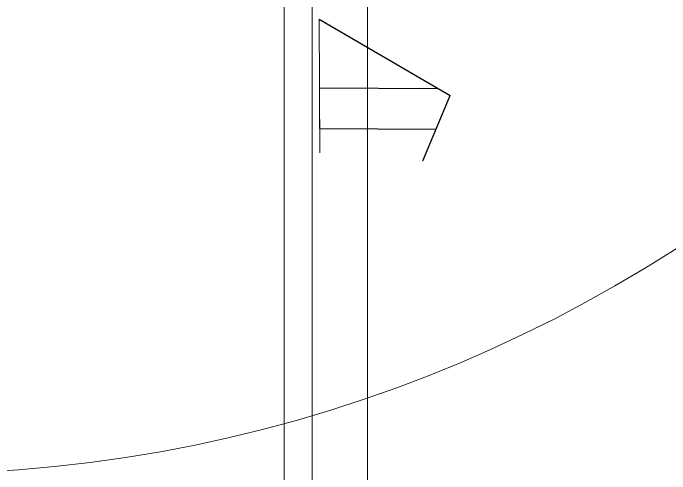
# Model space of a CAD drawing. Header units: inches. Extents: x 6873 to 34015, y -4436 to 8204.
# Drawn here: x 15419 to 17406, y -4010 to -2617 of the extents above; entities that cross this region are included whole.
import ezdxf

# ---------------------------------------------------------------- set-up
doc = ezdxf.new("R2010")
doc.units = ezdxf.units.IN
doc.header["$LTSCALE"] = 5
doc.header["$MEASUREMENT"] = 0
doc.layers.add('A-WALL', color=7, linetype='Continuous', lineweight=9)
doc.layers.add('WALL', color=7, linetype='Continuous')

msp = doc.modelspace()

# ---------------------------------------------------------------- linework, layer by layer
at = {"layer": 'A-WALL', "ltscale": 5}
msp.add_line((16346.41, -3039.1), (16344.48, -2635.1), dxfattribs=at)
for p in [(16238.75, 1449.35), (16323.9, -1296.79), (16491.5, -1297.44)]:
    msp.add_xline(p, (0, 1), dxfattribs=at)
msp.add_lwpolyline([(16741.37, -2866.42), (16703.62, -2844.42), (16345.47, -2843.1), (16346.06, -2966.1), (16698.92, -2967.41)], close=True, dxfattribs=at)
msp.add_circle((15105.47, 278.39), 4288.21, dxfattribs=at)
at = {"layer": 'WALL', "ltscale": 5}
for p, q in [((16344.48, -2635.1), (16741.37, -2866.42)), ((16345.4, -2843.1), (16703.62, -2844.42)), ((16658.44, -3063.7), (16741.37, -2866.42)), ((16345.99, -2966.1), (16698.92, -2967.41))]:
    msp.add_line(p, q, dxfattribs=at)

doc.saveas('drawing.dxf')
